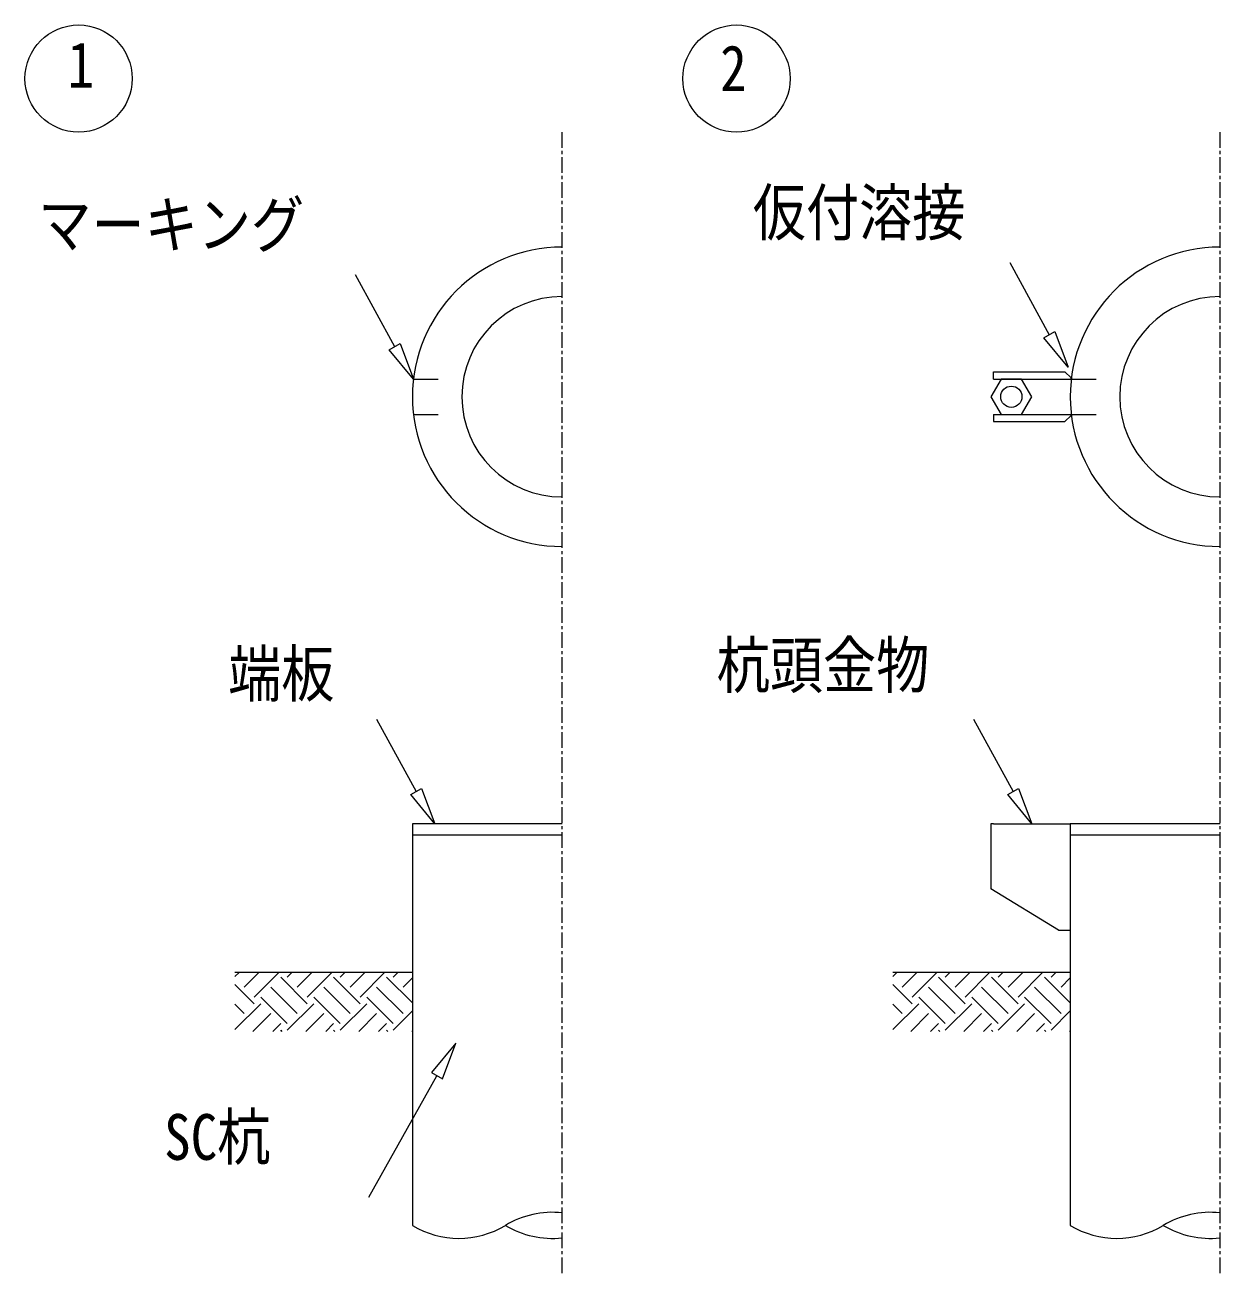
# Model space of a CAD drawing. Units: millimetres, scale not verified. Extents: x -56424 to 29700, y -21000 to 21000.
# Drawn here: x -15581 to -8892, y 3084 to 10072 of the extents above; entities that cross this region are included whole.
import ezdxf
from ezdxf.enums import TextEntityAlignment as Align

# ---------------------------------------------------------------- set-up
doc = ezdxf.new("R2010")
doc.units = ezdxf.units.MM
doc.header["$LTSCALE"] = 70
doc.linetypes.add('USER2', pattern=[2, 1.25, -0.25, 0.25, -0.25])
for name, color, linetype in [('0-0_0', 7, 'Continuous'), ('0-4_02_TEXT', 7, 'Continuous'), ('0-7_06_HYOU', 7, 'Continuous')]:
    doc.layers.add(name, color=color, linetype=linetype)
for name, color, linetype, lineweight in [('0-5_05_SUNPOU', 3, 'Continuous', 18), ('0-6_03_ZU', 2, 'Continuous', 18), ('0-9_08_CENTER', 1, 'USER2', 18)]:
    doc.layers.add(name, color=color, linetype=linetype, lineweight=lineweight)
doc.styles.add('ＭＳ ゴシック', font='')
doc.styles.get('ＭＳ ゴシック').set_extended_font_data('MS Gothic')

# ---------------------------------------------------------------- blocks, each defined once
blk = doc.blocks.new('U2')
at = {"layer": '0-4_02_TEXT', "style": 'ＭＳ ゴシック', "width": 0.85}
blk.add_text('端板', height=256.6, dxfattribs=at).set_placement((15256.06, 27234.56), align=Align.BOTTOM_LEFT)
blk = doc.blocks.new('X3')
at = {"layer": '0-0_0'}
for p, q in [((15294.15, 25743.92), (15317.26, 25767.03)), ((15346.49, 25685.13), (15428.39, 25767.03)), ((15402.06, 25629.57), (15539.52, 25767.03)), ((15698.41, 25592.52), (15550.23, 25740.7)), ((15587.28, 25740.7), (15613.61, 25767.03)), ((15642.84, 25685.13), (15724.74, 25767.03)), ((15698.41, 25629.57), (15835.87, 25767.03)), ((15994.76, 25592.52), (15846.58, 25740.7)), ((15883.63, 25740.7), (15909.96, 25767.03)), ((15939.19, 25685.13), (16021.09, 25767.03)), ((15994.76, 25629.57), (16132.22, 25767.03)), ((16287.2, 25596.43), (16142.93, 25740.7)), ((16179.97, 25740.7), (16206.31, 25767.03)), ((16235.54, 25685.13), (16287.2, 25736.79)), ((15402.06, 25592.52), (15294.16, 25700.42)), ((15642.84, 25536.96), (15494.67, 25685.13)), ((15939.19, 25536.96), (15791.02, 25685.13)), ((16235.54, 25536.96), (16087.37, 25685.13)), ((15346.49, 25536.96), (15294.2, 25589.25)), ((15294.25, 25447.67), (15439.1, 25592.52)), ((15587.28, 25481.39), (15439.1, 25629.57)), ((15587.28, 25444.35), (15735.45, 25592.52)), ((15883.63, 25481.39), (15735.45, 25629.57)), ((15883.63, 25444.35), (16031.8, 25592.52)), ((16179.97, 25481.39), (16031.8, 25629.57)), ((15394.74, 25437.03), (15494.67, 25536.96)), ((15691.09, 25437.03), (15791.02, 25536.96)), ((15987.44, 25437.03), (16087.37, 25536.96)), ((16179.97, 25444.35), (16287.2, 25551.57)), ((15505.87, 25437.03), (15550.23, 25481.39)), ((15557.55, 25437.03), (15550.23, 25444.35)), ((15802.22, 25437.03), (15846.58, 25481.39)), ((15853.9, 25437.03), (15846.58, 25444.35)), ((16098.57, 25437.03), (16142.93, 25481.39)), ((16150.25, 25437.03), (16142.93, 25444.35)), ((16283.79, 25437.03), (16287.2, 25440.44))]:
    blk.add_line(p, q, dxfattribs=at)
blk = doc.blocks.new('U4')
at = {"layer": '0-4_02_TEXT', "style": 'ＭＳ ゴシック', "width": 0.85}
blk.add_text('SC杭', height=256.6, dxfattribs=at).set_placement((14898.16, 24641.08), align=Align.BOTTOM_LEFT)
blk = doc.blocks.new('U5')
at = {"layer": '0-4_02_TEXT', "style": 'ＭＳ ゴシック', "width": 0.85}
blk.add_text('マーキング', height=256.6, dxfattribs=at).set_placement((14193.9, 29748.92), align=Align.BOTTOM_LEFT)
blk = doc.blocks.new('U6')
at = {"layer": '0-4_02_TEXT', "style": 'ＭＳ ゴシック', "width": 0.85}
blk.add_text('杭頭金物', height=256.6, dxfattribs=at).set_placement((17990.48, 27282.79), align=Align.BOTTOM_LEFT)
blk = doc.blocks.new('X7')
at = {"layer": '0-0_0'}
for p, q in [((18976.44, 25743.92), (18999.55, 25767.03)), ((19028.78, 25685.13), (19110.68, 25767.03)), ((19084.35, 25629.57), (19221.81, 25767.03)), ((19380.7, 25592.52), (19232.52, 25740.7)), ((19269.57, 25740.7), (19295.9, 25767.03)), ((19325.13, 25685.13), (19407.03, 25767.03)), ((19380.7, 25629.57), (19518.16, 25767.03)), ((19677.04, 25592.52), (19528.87, 25740.7)), ((19565.91, 25740.7), (19592.25, 25767.03)), ((19621.48, 25685.13), (19703.38, 25767.03)), ((19677.04, 25629.57), (19814.51, 25767.03)), ((19969.48, 25596.43), (19825.22, 25740.7)), ((19862.26, 25740.7), (19888.6, 25767.03)), ((19917.83, 25685.13), (19969.48, 25736.79)), ((19084.35, 25592.52), (18976.45, 25700.42)), ((19325.13, 25536.96), (19176.96, 25685.13)), ((19621.48, 25536.96), (19473.3, 25685.13)), ((19917.83, 25536.96), (19769.65, 25685.13)), ((19028.78, 25536.96), (18976.49, 25589.25)), ((18976.54, 25447.67), (19121.39, 25592.52)), ((19269.57, 25481.39), (19121.39, 25629.57)), ((19269.57, 25444.35), (19417.74, 25592.52)), ((19565.91, 25481.39), (19417.74, 25629.57)), ((19565.91, 25444.35), (19714.09, 25592.52)), ((19862.26, 25481.39), (19714.09, 25629.57)), ((19077.03, 25437.03), (19176.96, 25536.96)), ((19373.38, 25437.03), (19473.3, 25536.96)), ((19669.73, 25437.03), (19769.65, 25536.96)), ((19862.26, 25444.35), (19969.48, 25551.57)), ((19188.16, 25437.03), (19232.52, 25481.39)), ((19239.84, 25437.03), (19232.52, 25444.35)), ((19484.51, 25437.03), (19528.87, 25481.39)), ((19536.19, 25437.03), (19528.87, 25444.35)), ((19780.86, 25437.03), (19825.22, 25481.39)), ((19832.54, 25437.03), (19825.22, 25444.35)), ((19966.07, 25437.03), (19969.48, 25440.44))]:
    blk.add_line(p, q, dxfattribs=at)
blk = doc.blocks.new('U8')
at = {"layer": '0-4_02_TEXT', "style": 'ＭＳ ゴシック', "width": 0.85}
blk.add_text('仮付溶接', height=256.6, dxfattribs=at).set_placement((18192.69, 29817.07), align=Align.BOTTOM_LEFT)
blk = doc.blocks.new('U15')
at = {"layer": '0-4_02_TEXT', "style": 'ＭＳ ゴシック', "width": 0.85}
blk.add_text('1', height=256.6, dxfattribs=at).set_placement((14357.66, 30643.63), align=Align.BOTTOM_LEFT)
blk = doc.blocks.new('U16')
at = {"layer": '0-4_02_TEXT', "style": 'ＭＳ ゴシック', "width": 0.85}
blk.add_text('2', height=256.6, dxfattribs=at).set_placement((18010.1, 30625.06), align=Align.BOTTOM_LEFT)

msp = doc.modelspace()

# ---------------------------------------------------------------- linework, layer by layer
at = {"layer": '0-5_05_SUNPOU'}
for p, q in [((-10069.45, 8742.57), (-9847.8, 8338.18)), ((-13733.58, 8675.87), (-13511.94, 8271.48)), ((-13613.34, 6184.89), (-13391.69, 5780.5)), ((-10271.66, 6184.89), (-10050.02, 5780.5)), ((-13655.81, 3508.96), (-13275.01, 4189.02))]:
    msp.add_line(p, q, dxfattribs=at)
for points in [[(-9817.49, 8355.68), (-9742.8, 8156.32), (-9878.11, 8320.68)], [(-13481.63, 8288.98), (-13406.94, 8089.61), (-13542.25, 8253.98)], [(-13361.38, 5798), (-13286.69, 5598.63), (-13422, 5763)], [(-10019.71, 5798), (-9945.02, 5598.63), (-10080.33, 5763)], [(-13244.7, 4171.52), (-13170.01, 4370.88), (-13305.32, 4206.52)]]:
    msp.add_lwpolyline(points, close=True, dxfattribs=at)
for centre in [(-15280.87, 9772.19), (-11598.58, 9772.19)]:
    msp.add_circle(centre, 300, dxfattribs=at)
at = {"layer": '0-6_03_ZU'}
for p, q in [((-9724.56, 8096.21), (-9760.22, 8129.21)), ((-13406.94, 8089.61), (-13268.34, 8089.61)), ((-10159.52, 8089.61), (-9724.65, 8089.61)), ((-9799.82, 8089.61), (-9727.22, 8089.61)), ((-9724.65, 8089.61), (-9586.05, 8089.61)), ((-9724.56, 8089.61), (-9724.56, 8096.21)), ((-13406.94, 7891.61), (-13268.34, 7891.61)), ((-10159.52, 7891.61), (-9727.22, 7891.61)), ((-9799.82, 7891.61), (-9724.65, 7891.61)), ((-9724.72, 7885.01), (-9760.22, 7852.01)), ((-9724.72, 7891.61), (-9724.72, 7885.01)), ((-9724.65, 7891.61), (-9586.05, 7891.61)), ((-13412.8, 5598.63), (-13412.8, 3351.33)), ((-12574.6, 5598.63), (-13412.8, 5598.63)), ((-10174.83, 5598.63), (-10174.83, 5235.63)), ((-10159.52, 5598.63), (-10174.83, 5598.63)), ((-10159.52, 5598.63), (-9730.52, 5598.63)), ((-9730.52, 5598.63), (-9730.52, 5598.63)), ((-9730.52, 5598.63), (-9730.52, 3351.33)), ((-8892.32, 5598.63), (-9730.52, 5598.63)), ((-12574.6, 5536), (-13412.8, 5536)), ((-8892.32, 5536), (-9730.52, 5536)), ((-9796.52, 5004.63), (-10174.83, 5235.63)), ((-9796.52, 5004.63), (-9730.52, 5004.63)), ((-13412.8, 4767.03), (-14405.41, 4767.03)), ((-9730.52, 4767.03), (-10723.12, 4767.03))]:
    msp.add_line(p, q, dxfattribs=at)
for points in [[(-10159.52, 8089.61), (-10159.52, 8129.21), (-9760.22, 8129.21)], [(-10159.52, 7891.61), (-10159.52, 7852.01), (-9760.22, 7852.01)]]:
    msp.add_lwpolyline(points, dxfattribs=at)
msp.add_lwpolyline([(-10117.67, 8089.61), (-10174.83, 7990.61), (-10117.67, 7891.61), (-10003.36, 7891.61), (-9946.2, 7990.61), (-10003.36, 8089.61)], close=True, dxfattribs=at)
msp.add_circle((-10060.52, 7990.61), 59.4, dxfattribs=at)
for centre, radius, start, end in [((-12574.6, 7990.61), 838.2, 90, 270), ((-8892.32, 7990.61), 838.2, 90, 270), ((-12574.6, 7990.61), 561, 90, 270), ((-8892.32, 7990.61), 561, 90, 270), ((-12628.57, 2912.92), 511.51, 83.9436, 121.00908), ((-8946.29, 2912.92), 511.51, 83.9436, 121.00908), ((-13152.45, 3778.41), 500.18, 238.63274, 301.36726), ((-12628.57, 3789.74), 511.51, 238.99092, 276.0564), ((-9470.16, 3778.41), 500.18, 238.63274, 301.36726), ((-8946.29, 3789.74), 511.51, 238.99092, 276.0564)]:
    msp.add_arc(centre, radius, start, end, dxfattribs=at)
at = {"layer": '0-9_08_CENTER'}
for p, q in [((-12574.6, 3084.45), (-12574.6, 9472.19)), ((-8892.32, 3084.45), (-8892.32, 9472.19))]:
    msp.add_line(p, q, dxfattribs=at)

# ---------------------------------------------------------------- block references
at = {"layer": '0-6_03_ZU'}
for name in ['X3', 'X7']:
    msp.add_blockref(name, (-29700, -21000), dxfattribs=at)
at = {"layer": '0-7_06_HYOU'}
for name in ['U15', 'U16', 'U8', 'U5', 'U6', 'U2', 'U4']:
    msp.add_blockref(name, (-29700, -21000), dxfattribs=at)

doc.saveas('drawing.dxf')
